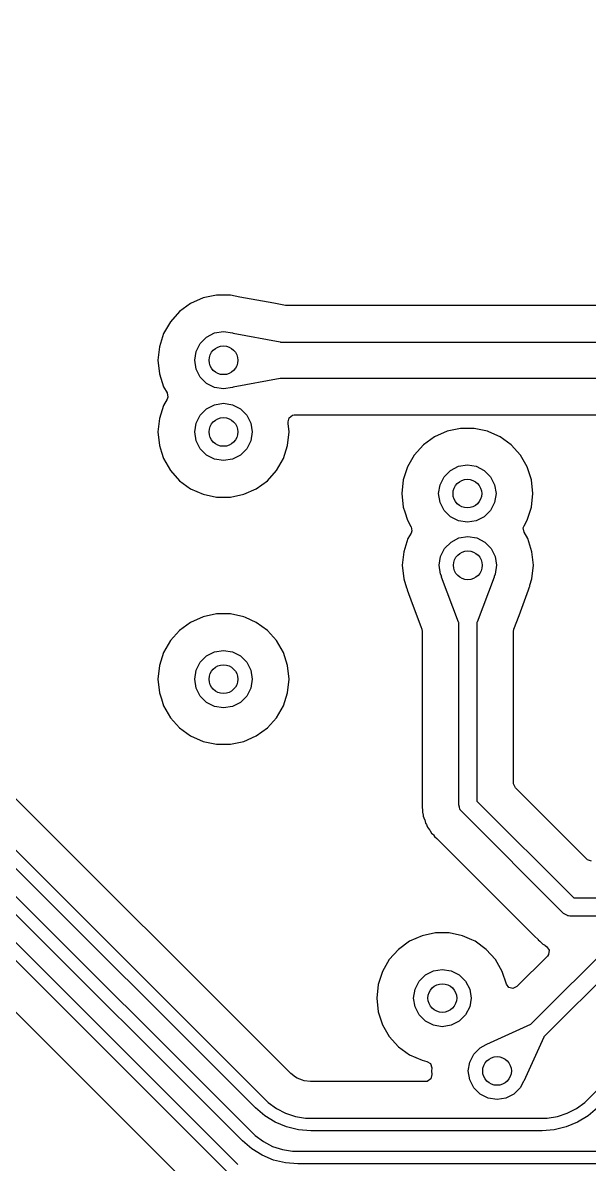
# Model space of a CAD drawing. Extents: x 106.8 to 191.4, y -142.2 to -57.6.
# Drawn here: x 144.18 to 152.07, y -133.95 to -118.04 of the extents above; entities that cross this region are included whole.
import ezdxf

# ---------------------------------------------------------------- set-up
doc = ezdxf.new("R2010")
doc.units = 0
doc.layers.add('BLACK', color=7, linetype='CONTINUOUS')

msp = doc.modelspace()

# ---------------------------------------------------------------- linework, layer by layer
at = {"layer": 'BLACK', "linetype": 'CONTINUOUS'}
for p, q in [((130.409, -115.907), (147.548, -133.045)), ((129.955, -116.095), (147.366, -133.505)), ((147.422, -133.171), (130.283, -116.032)), ((129.501, -116.283), (147.178, -133.959)), ((147.24, -133.631), (129.829, -116.22)), ((147.052, -134.085), (129.375, -116.408)), ((129.077, -116.829), (146.496, -134.248)), ((146.881, -121.84), (146.694, -121.88)), ((146.953, -121.84), (146.881, -121.84)), ((147.032, -121.84), (146.953, -121.84)), ((147.035, -121.84), (147.032, -121.84)), ((147.032, -121.84), (147.032, -121.84)), ((147.037, -121.84), (147.035, -121.84)), ((147.039, -121.84), (147.037, -121.84)), ((147.037, -121.84), (147.037, -121.84)), ((147.045, -121.84), (147.039, -121.84)), ((147.039, -121.84), (147.039, -121.84)), ((147.072, -121.84), (147.045, -121.84)), ((147.202, -121.868), (147.072, -121.84)), ((147.072, -121.84), (147.072, -121.84)), ((147.204, -121.868), (147.202, -121.868)), ((147.676, -121.954), (147.204, -121.868)), ((146.519, -121.957), (146.365, -122.07)), ((146.694, -121.88), (146.519, -121.957)), ((147.838, -121.984), (147.676, -121.954)), ((147.842, -121.985), (147.838, -121.984)), ((147.858, -121.986), (147.842, -121.985)), ((152.755, -121.986), (147.858, -121.986)), ((146.365, -122.07), (146.237, -122.212)), ((146.237, -122.212), (146.142, -122.377)), ((146.142, -122.377), (146.083, -122.559)), ((146.652, -122.513), (146.741, -122.425)), ((146.741, -122.425), (146.852, -122.368)), ((146.852, -122.368), (146.976, -122.349)), ((146.976, -122.349), (147.1, -122.368)), ((147.1, -122.368), (147.109, -122.373)), ((147.109, -122.373), (147.767, -122.493)), ((147.767, -122.493), (147.769, -122.495)), ((147.769, -122.495), (153.418, -122.495)), ((146.083, -122.559), (146.063, -122.749)), ((146.576, -122.749), (146.596, -122.625)), ((146.596, -122.625), (146.652, -122.513)), ((146.063, -122.749), (146.083, -122.939)), ((146.596, -122.872), (146.576, -122.749)), ((146.083, -122.939), (146.142, -123.12)), ((146.652, -122.984), (146.596, -122.872)), ((146.142, -123.12), (146.19, -123.204)), ((146.741, -123.072), (146.652, -122.984)), ((146.852, -123.129), (146.741, -123.072)), ((146.976, -123.149), (146.852, -123.129)), ((147.1, -123.129), (146.976, -123.149)), ((147.109, -123.124), (147.1, -123.129)), ((147.767, -123.004), (147.109, -123.124)), ((147.77, -123.003), (147.767, -123.004)), ((152.82, -123.003), (147.77, -123.003)), ((146.19, -123.292), (146.142, -123.377)), ((146.19, -123.204), (146.201, -123.264)), ((146.201, -123.264), (146.19, -123.292)), ((146.142, -123.377), (146.083, -123.558)), ((146.652, -123.513), (146.741, -123.424)), ((146.741, -123.424), (146.852, -123.368)), ((146.852, -123.368), (146.976, -123.348)), ((146.976, -123.348), (147.1, -123.368)), ((147.1, -123.368), (147.211, -123.424)), ((147.211, -123.424), (147.3, -123.513)), ((146.083, -123.558), (146.063, -123.748)), ((146.596, -123.624), (146.652, -123.513)), ((147.3, -123.513), (147.357, -123.624)), ((147.875, -123.608), (147.889, -123.55)), ((147.877, -123.628), (147.875, -123.608)), ((147.889, -123.55), (147.938, -123.515)), ((147.938, -123.515), (147.962, -123.511)), ((147.962, -123.511), (152.675, -123.511)), ((146.063, -123.748), (146.083, -123.938)), ((146.576, -123.748), (146.596, -123.624)), ((146.596, -123.872), (146.576, -123.748)), ((147.357, -123.624), (147.376, -123.748)), ((147.376, -123.748), (147.357, -123.872)), ((147.87, -123.938), (147.89, -123.748)), ((147.89, -123.748), (147.877, -123.628)), ((150.09, -123.738), (149.916, -123.816)), ((150.277, -123.699), (150.09, -123.738)), ((150.468, -123.699), (150.277, -123.699)), ((150.655, -123.738), (150.468, -123.699)), ((150.672, -123.746), (150.655, -123.738)), ((150.829, -123.816), (150.672, -123.746)), ((146.652, -123.983), (146.596, -123.872)), ((147.357, -123.872), (147.3, -123.983)), ((149.761, -123.928), (149.634, -124.07)), ((149.916, -123.816), (149.761, -123.928)), ((150.984, -123.928), (150.829, -123.816)), ((151.112, -124.07), (150.984, -123.928)), ((146.083, -123.938), (146.112, -124.029)), ((146.112, -124.029), (146.142, -124.12)), ((146.741, -124.072), (146.652, -123.983)), ((146.852, -124.129), (146.741, -124.072)), ((147.211, -124.072), (147.1, -124.129)), ((147.3, -123.983), (147.211, -124.072)), ((147.811, -124.12), (147.87, -123.938)), ((149.634, -124.07), (149.538, -124.236)), ((151.207, -124.236), (151.112, -124.07)), ((146.142, -124.12), (146.237, -124.285)), ((146.976, -124.148), (146.852, -124.129)), ((147.1, -124.129), (146.976, -124.148)), ((147.715, -124.285), (147.811, -124.12)), ((149.538, -124.236), (149.479, -124.417)), ((150.137, -124.283), (150.249, -124.227)), ((150.249, -124.227), (150.373, -124.207)), ((150.373, -124.207), (150.496, -124.227)), ((150.496, -124.227), (150.608, -124.283)), ((151.266, -124.417), (151.207, -124.236)), ((146.237, -124.285), (146.365, -124.427)), ((147.587, -124.427), (147.715, -124.285)), ((149.992, -124.483), (150.049, -124.372)), ((150.049, -124.372), (150.137, -124.283)), ((150.608, -124.283), (150.696, -124.372)), ((150.696, -124.372), (150.753, -124.483)), ((146.365, -124.427), (146.519, -124.539)), ((146.519, -124.539), (146.694, -124.617)), ((147.258, -124.617), (147.433, -124.539)), ((147.433, -124.539), (147.587, -124.427)), ((149.479, -124.417), (149.459, -124.607)), ((149.973, -124.607), (149.992, -124.483)), ((150.753, -124.483), (150.773, -124.607)), ((151.286, -124.607), (151.266, -124.417)), ((146.694, -124.617), (146.881, -124.657)), ((146.881, -124.657), (147.072, -124.657)), ((147.072, -124.657), (147.258, -124.617)), ((149.459, -124.607), (149.479, -124.797)), ((149.992, -124.731), (149.973, -124.607)), ((150.049, -124.842), (149.992, -124.731)), ((150.753, -124.731), (150.696, -124.842)), ((150.773, -124.607), (150.753, -124.731)), ((151.266, -124.797), (151.286, -124.607)), ((149.479, -124.797), (149.5, -124.86)), ((149.5, -124.86), (149.538, -124.979)), ((150.137, -124.931), (150.049, -124.842)), ((150.696, -124.842), (150.608, -124.931)), ((151.207, -124.979), (151.266, -124.797)), ((149.538, -124.979), (149.587, -125.064)), ((150.249, -124.988), (150.137, -124.931)), ((150.373, -125.007), (150.249, -124.988)), ((150.496, -124.988), (150.373, -125.007)), ((150.608, -124.931), (150.496, -124.988)), ((151.162, -125.057), (151.207, -124.979)), ((151.207, -124.979), (151.207, -124.979)), ((149.59, -125.157), (149.545, -125.235)), ((149.587, -125.064), (149.59, -125.069)), ((149.59, -125.069), (149.601, -125.128)), ((149.601, -125.128), (149.59, -125.157)), ((150.256, -125.226), (150.38, -125.207)), ((150.38, -125.207), (150.503, -125.226)), ((151.152, -125.085), (151.162, -125.057)), ((151.162, -125.145), (151.152, -125.085)), ((151.214, -125.235), (151.162, -125.145)), ((149.545, -125.235), (149.486, -125.417)), ((150.056, -125.371), (150.145, -125.283)), ((150.145, -125.283), (150.256, -125.226)), ((150.503, -125.226), (150.615, -125.283)), ((150.615, -125.283), (150.703, -125.371)), ((151.273, -125.417), (151.214, -125.235)), ((149.486, -125.417), (149.466, -125.607)), ((149.98, -125.607), (149.999, -125.483)), ((149.999, -125.483), (150.056, -125.371)), ((150.703, -125.371), (150.76, -125.483)), ((150.76, -125.483), (150.78, -125.607)), ((151.293, -125.607), (151.273, -125.417)), ((149.466, -125.607), (149.486, -125.796)), ((149.999, -125.73), (149.98, -125.607)), ((150.78, -125.607), (150.76, -125.73)), ((151.273, -125.796), (151.293, -125.607)), ((149.486, -125.796), (149.526, -125.919)), ((150.015, -125.761), (149.999, -125.73)), ((150.014, -125.77), (150.014, -125.761)), ((150.014, -125.761), (150.015, -125.761)), ((150.25, -126.399), (150.014, -125.77)), ((150.745, -125.77), (150.51, -126.399)), ((150.76, -125.73), (150.744, -125.761)), ((150.744, -125.761), (150.745, -125.762)), ((150.745, -125.762), (150.745, -125.77)), ((151.245, -125.885), (151.273, -125.796)), ((149.526, -125.919), (149.528, -125.927)), ((149.528, -125.927), (149.533, -125.949)), ((149.533, -125.949), (149.533, -125.95)), ((149.533, -125.95), (149.605, -126.14)), ((151.093, -126.305), (151.226, -125.95)), ((151.226, -125.95), (151.24, -125.907)), ((151.24, -125.907), (151.241, -125.901)), ((151.241, -125.901), (151.245, -125.885)), ((149.605, -126.14), (149.724, -126.46)), ((146.881, -126.285), (146.694, -126.325)), ((147.072, -126.285), (146.881, -126.285)), ((147.258, -126.325), (147.072, -126.285)), ((151.021, -126.498), (151.093, -126.305)), ((146.519, -126.402), (146.365, -126.515)), ((146.694, -126.325), (146.519, -126.402)), ((147.281, -126.335), (147.258, -126.325)), ((147.433, -126.402), (147.281, -126.335)), ((147.587, -126.515), (147.433, -126.402)), ((149.724, -126.46), (149.739, -126.498)), ((150.253, -126.403), (150.25, -126.399)), ((150.253, -128.946), (150.253, -126.403)), ((150.253, -126.403), (150.253, -126.403)), ((150.51, -126.399), (150.507, -126.402)), ((150.507, -126.402), (150.507, -128.894)), ((146.365, -126.515), (146.237, -126.657)), ((147.715, -126.657), (147.587, -126.515)), ((149.739, -126.498), (149.744, -126.529)), ((149.744, -126.529), (149.744, -128.866)), ((151.015, -126.529), (151.021, -126.498)), ((151.015, -128.337), (151.015, -126.529)), ((146.237, -126.657), (146.142, -126.822)), ((146.852, -126.813), (146.976, -126.794)), ((146.976, -126.794), (147.1, -126.813)), ((147.811, -126.822), (147.715, -126.657)), ((146.142, -126.822), (146.083, -127.004)), ((146.596, -127.07), (146.652, -126.958)), ((146.652, -126.958), (146.741, -126.87)), ((146.741, -126.87), (146.852, -126.813)), ((147.1, -126.813), (147.211, -126.87)), ((147.211, -126.87), (147.3, -126.958)), ((147.3, -126.958), (147.357, -127.07)), ((147.87, -127.004), (147.811, -126.822)), ((146.083, -127.004), (146.063, -127.194)), ((146.576, -127.194), (146.596, -127.07)), ((147.357, -127.07), (147.376, -127.194)), ((147.89, -127.194), (147.87, -127.004)), ((147.903, -132.681), (142.415, -127.194)), ((146.063, -127.194), (146.083, -127.384)), ((146.596, -127.317), (146.576, -127.194)), ((147.376, -127.194), (147.357, -127.317)), ((147.87, -127.384), (147.89, -127.194)), ((146.083, -127.384), (146.111, -127.47)), ((146.652, -127.429), (146.596, -127.317)), ((146.741, -127.517), (146.652, -127.429)), ((147.3, -127.429), (147.211, -127.517)), ((147.357, -127.317), (147.3, -127.429)), ((147.811, -127.565), (147.87, -127.384)), ((146.111, -127.47), (146.142, -127.565)), ((146.142, -127.565), (146.237, -127.731)), ((146.852, -127.574), (146.741, -127.517)), ((146.976, -127.594), (146.852, -127.574)), ((147.1, -127.574), (146.976, -127.594)), ((147.211, -127.517), (147.1, -127.574)), ((147.715, -127.731), (147.811, -127.565)), ((146.237, -127.731), (146.365, -127.872)), ((147.587, -127.872), (147.715, -127.731)), ((146.365, -127.872), (146.519, -127.985)), ((147.433, -127.985), (147.587, -127.872)), ((146.519, -127.985), (146.694, -128.062)), ((146.694, -128.062), (146.881, -128.102)), ((147.072, -128.102), (147.258, -128.062)), ((147.258, -128.062), (147.433, -127.985)), ((146.881, -128.102), (147.072, -128.102)), ((151.015, -128.647), (151.015, -128.337)), ((151.016, -128.654), (151.015, -128.647)), ((151.041, -128.709), (151.016, -128.654)), ((152.04, -129.707), (151.041, -128.709)), ((149.744, -128.866), (149.742, -128.886)), ((149.742, -128.886), (149.742, -128.886)), ((149.742, -128.886), (149.742, -128.886)), ((149.742, -128.886), (149.744, -128.955)), ((149.744, -128.955), (149.744, -128.958)), ((149.744, -128.958), (149.744, -128.986)), ((149.744, -128.986), (149.745, -128.989)), ((149.745, -128.989), (149.745, -128.989)), ((149.745, -128.989), (149.745, -128.992)), ((149.745, -128.992), (149.746, -129)), ((149.746, -129), (149.747, -129.046)), ((150.262, -128.976), (150.253, -128.946)), ((150.268, -129.007), (150.262, -128.976)), ((150.272, -129.012), (150.268, -129.007)), ((150.273, -129.015), (150.272, -129.012)), ((150.276, -129.018), (150.273, -129.015)), ((150.29, -129.036), (150.276, -129.018)), ((150.507, -128.894), (151.855, -130.242)), ((149.747, -129.046), (149.754, -129.069)), ((149.754, -129.069), (149.756, -129.082)), ((149.756, -129.082), (149.759, -129.105)), ((149.759, -129.105), (149.776, -129.148)), ((149.776, -129.148), (149.779, -129.156)), ((149.779, -129.156), (149.792, -129.201)), ((151.712, -130.458), (150.29, -129.036)), ((149.792, -129.201), (149.804, -129.221)), ((149.804, -129.221), (149.81, -129.233)), ((149.81, -129.233), (149.818, -129.255)), ((149.818, -129.255), (149.846, -129.292)), ((149.846, -129.292), (149.85, -129.299)), ((149.85, -129.299), (149.874, -129.339)), ((149.874, -129.339), (149.874, -129.339)), ((149.874, -129.339), (149.874, -129.339)), ((149.874, -129.339), (149.89, -129.355)), ((149.89, -129.355), (149.899, -129.366)), ((149.899, -129.366), (149.913, -129.385)), ((149.913, -129.385), (149.913, -129.385)), ((149.913, -129.385), (149.948, -129.414)), ((149.948, -129.414), (149.954, -129.42)), ((149.954, -129.42), (151.296, -130.761)), ((152.045, -129.713), (152.04, -129.707)), ((152.102, -129.733), (152.045, -129.713)), ((151.855, -130.242), (171.724, -130.242)), ((151.74, -130.473), (151.712, -130.458)), ((151.766, -130.49), (151.74, -130.473)), ((151.773, -130.491), (151.766, -130.49)), ((151.775, -130.493), (151.773, -130.491)), ((151.78, -130.492), (151.775, -130.493)), ((151.802, -130.496), (151.78, -130.492)), ((171.777, -130.496), (151.802, -130.496)), ((149.742, -130.77), (149.567, -130.847)), ((149.929, -130.73), (149.742, -130.77)), ((150.12, -130.73), (149.929, -130.73)), ((150.306, -130.77), (150.12, -130.73)), ((150.433, -130.826), (150.306, -130.77)), ((151.259, -132.002), (152.519, -130.742)), ((151.296, -130.761), (151.308, -130.777)), ((151.308, -130.777), (151.309, -130.777)), ((151.309, -130.777), (151.359, -130.824)), ((149.567, -130.847), (149.413, -130.96)), ((150.481, -130.847), (150.433, -130.826)), ((150.635, -130.96), (150.481, -130.847)), ((151.359, -130.824), (151.361, -130.826)), ((151.361, -130.826), (151.381, -130.846)), ((151.381, -130.846), (151.386, -130.85)), ((151.386, -130.85), (151.392, -130.855)), ((151.392, -130.855), (151.426, -130.887)), ((151.426, -130.887), (151.441, -130.895)), ((151.441, -130.895), (151.446, -130.898)), ((151.446, -130.898), (151.458, -130.906)), ((151.458, -130.906), (151.476, -130.92)), ((151.476, -130.92), (151.476, -130.92)), ((151.476, -130.92), (151.479, -130.923)), ((151.479, -130.923), (151.512, -130.973)), ((149.413, -130.96), (149.285, -131.102)), ((150.763, -131.102), (150.635, -130.96)), ((151.488, -131.054), (151.062, -131.48)), ((152.661, -130.959), (151.439, -132.181)), ((151.503, -131.033), (151.488, -131.054)), ((151.512, -130.973), (151.503, -131.033)), ((149.285, -131.102), (149.19, -131.267)), ((149.9, -131.258), (150.024, -131.239)), ((150.024, -131.239), (150.148, -131.258)), ((150.859, -131.267), (150.763, -131.102)), ((149.19, -131.267), (149.131, -131.449)), ((149.644, -131.515), (149.7, -131.403)), ((149.7, -131.403), (149.789, -131.315)), ((149.789, -131.315), (149.9, -131.258)), ((150.148, -131.258), (150.259, -131.315)), ((150.259, -131.315), (150.348, -131.403)), ((150.348, -131.403), (150.405, -131.515)), ((150.916, -131.445), (150.859, -131.267)), ((149.131, -131.449), (149.111, -131.639)), ((149.131, -131.449), (149.131, -131.449)), ((149.131, -131.449), (149.131, -131.449)), ((149.624, -131.639), (149.644, -131.515)), ((150.405, -131.515), (150.424, -131.639)), ((150.95, -131.49), (150.916, -131.445)), ((151.008, -131.505), (150.95, -131.49)), ((151.062, -131.48), (151.008, -131.505)), ((149.111, -131.639), (149.131, -131.829)), ((149.644, -131.762), (149.624, -131.639)), ((150.424, -131.639), (150.405, -131.762)), ((149.131, -131.829), (149.19, -132.01)), ((149.7, -131.874), (149.644, -131.762)), ((149.789, -131.962), (149.7, -131.874)), ((150.348, -131.874), (150.259, -131.962)), ((150.405, -131.762), (150.348, -131.874)), ((149.19, -132.01), (149.285, -132.176)), ((149.9, -132.019), (149.789, -131.962)), ((150.024, -132.039), (149.9, -132.019)), ((150.148, -132.019), (150.024, -132.039)), ((150.259, -131.962), (150.148, -132.019)), ((150.643, -132.28), (151.255, -132.002)), ((151.255, -132.002), (151.259, -132.002)), ((149.285, -132.176), (149.413, -132.317)), ((151.438, -132.186), (151.16, -132.797)), ((151.439, -132.181), (151.438, -132.186)), ((151.439, -132.181), (151.439, -132.181)), ((152.058, -133.045), (153.001, -132.101)), ((149.413, -132.317), (149.567, -132.43)), ((150.462, -132.419), (150.551, -132.331)), ((150.551, -132.331), (150.637, -132.287)), ((150.637, -132.287), (150.643, -132.28)), ((150.637, -132.287), (150.637, -132.287)), ((149.567, -132.43), (149.742, -132.507)), ((149.742, -132.507), (149.807, -132.521)), ((149.807, -132.521), (149.858, -132.553)), ((150.406, -132.531), (150.462, -132.419)), ((147.912, -132.689), (147.903, -132.681)), ((149.858, -132.553), (149.877, -132.61)), ((149.877, -132.617), (149.873, -132.655)), ((149.873, -132.655), (149.878, -132.706)), ((149.877, -132.61), (149.877, -132.617)), ((150.386, -132.655), (150.406, -132.531)), ((150.406, -132.778), (150.386, -132.655)), ((147.981, -132.742), (147.912, -132.689)), ((148.001, -132.754), (147.981, -132.742)), ((148.077, -132.785), (148.001, -132.754)), ((148.099, -132.791), (148.077, -132.785)), ((148.186, -132.803), (148.099, -132.791)), ((148.198, -132.803), (148.186, -132.803)), ((148.255, -132.803), (148.198, -132.803)), ((148.264, -132.803), (148.255, -132.803)), ((148.275, -132.803), (148.264, -132.803)), ((149.791, -132.803), (148.275, -132.803)), ((148.275, -132.803), (148.275, -132.803)), ((149.815, -132.8), (149.791, -132.803)), ((149.863, -132.765), (149.815, -132.8)), ((149.878, -132.706), (149.863, -132.765)), ((150.462, -132.89), (150.406, -132.778)), ((151.154, -132.804), (151.11, -132.89)), ((151.16, -132.797), (151.154, -132.804)), ((151.154, -132.804), (151.154, -132.804)), ((150.551, -132.978), (150.462, -132.89)), ((150.662, -133.035), (150.551, -132.978)), ((151.021, -132.978), (150.91, -133.035)), ((151.11, -132.89), (151.021, -132.978)), ((147.548, -133.045), (147.548, -133.045)), ((147.548, -133.045), (147.598, -133.096)), ((147.598, -133.096), (147.714, -133.18)), ((150.786, -133.055), (150.662, -133.035)), ((150.91, -133.035), (150.786, -133.055)), ((151.891, -133.18), (152.007, -133.096)), ((152.007, -133.096), (152.058, -133.045)), ((147.552, -133.282), (147.422, -133.171)), ((147.422, -133.171), (147.422, -133.171)), ((147.422, -133.171), (147.422, -133.171)), ((147.697, -133.371), (147.552, -133.282)), ((147.714, -133.18), (147.842, -133.245)), ((147.842, -133.245), (147.978, -133.289)), ((147.978, -133.289), (148.12, -133.312)), ((148.12, -133.312), (148.192, -133.312)), ((148.192, -133.312), (148.192, -133.312)), ((148.192, -133.312), (148.192, -133.312)), ((148.192, -133.312), (151.413, -133.312)), ((151.413, -133.312), (151.413, -133.312)), ((151.413, -133.312), (151.413, -133.312)), ((151.413, -133.312), (151.485, -133.312)), ((151.485, -133.312), (151.627, -133.289)), ((151.627, -133.289), (151.763, -133.245)), ((151.763, -133.245), (151.891, -133.18)), ((152.053, -133.282), (151.908, -133.371)), ((152.183, -133.171), (152.053, -133.282)), ((147.855, -133.436), (147.697, -133.371)), ((148.021, -133.476), (147.855, -133.436)), ((148.192, -133.49), (148.021, -133.476)), ((151.584, -133.476), (151.413, -133.49)), ((151.75, -133.436), (151.584, -133.476)), ((151.908, -133.371), (151.75, -133.436)), ((147.37, -133.742), (147.24, -133.631)), ((147.24, -133.631), (147.24, -133.631)), ((147.366, -133.505), (147.366, -133.505)), ((147.366, -133.505), (147.366, -133.505)), ((147.366, -133.505), (147.417, -133.556)), ((147.417, -133.556), (147.533, -133.64)), ((147.533, -133.64), (147.66, -133.706)), ((151.413, -133.49), (148.192, -133.49)), ((148.192, -133.49), (148.192, -133.49)), ((148.192, -133.49), (148.192, -133.49)), ((151.413, -133.49), (151.413, -133.49)), ((151.413, -133.49), (151.413, -133.49)), ((147.516, -133.831), (147.37, -133.742)), ((147.66, -133.706), (147.797, -133.75)), ((147.797, -133.75), (147.938, -133.772)), ((147.938, -133.772), (148.01, -133.772)), ((148.01, -133.772), (154.509, -133.772)), ((147.674, -133.897), (147.516, -133.831)), ((147.84, -133.937), (147.674, -133.897)), ((148.01, -133.95), (147.84, -133.937)), ((154.509, -133.95), (148.01, -133.95)), ((148.01, -133.95), (148.01, -133.95)), ((148.01, -133.95), (148.01, -133.95))]:
    msp.add_line(p, q, dxfattribs=at)
at = {"layer": 'BLACK'}
for centre in [(146.976, -122.749), (146.976, -123.748), (150.373, -124.607), (150.38, -125.607), (146.976, -127.194), (150.024, -131.639), (150.786, -132.655)]:
    msp.add_circle(centre, 0.2, dxfattribs=at)

doc.saveas('drawing.dxf')
